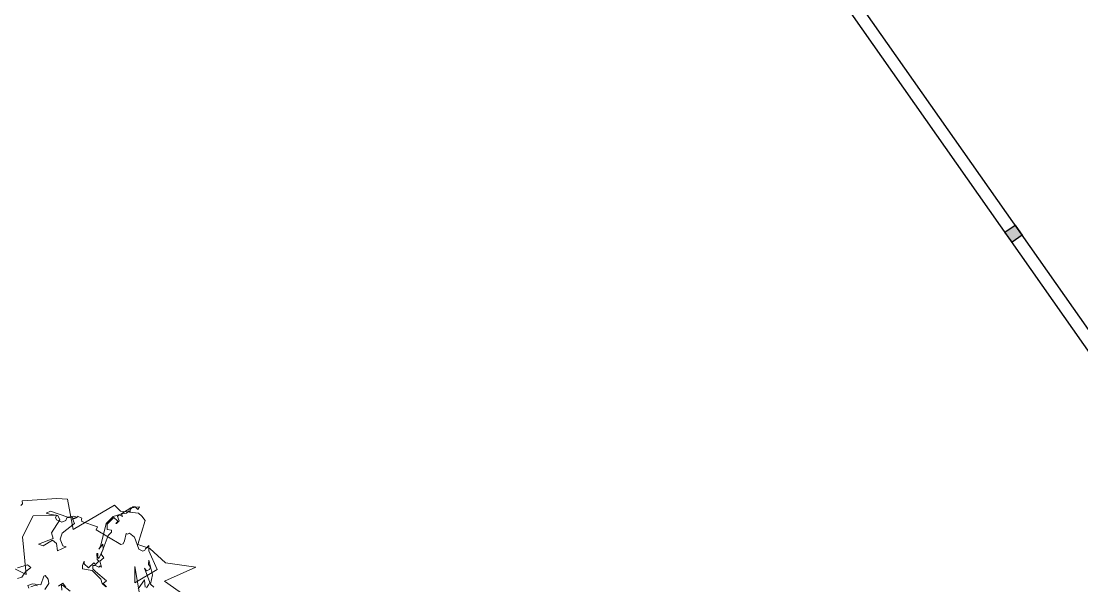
# Model space of a CAD drawing. Header units: metres. Extents: x -71 to 881, y -503 to 661.
# Drawn here: x 158.37 to 171.19, y 478.14 to 484.95 of the extents above; entities that cross this region are included whole.
import ezdxf

# ---------------------------------------------------------------- set-up
doc = ezdxf.new("R2010")
doc.units = ezdxf.units.M
doc.layers.add('02. Paredes', color=6, linetype='Continuous', lineweight=30)
doc.layers.add('Parede', color=6, linetype='Continuous', lineweight=30)
doc.layers.add('ARBRE', color=100, linetype='Continuous', lineweight=13, true_color=0x00ff3f)

# ---------------------------------------------------------------- blocks, each defined once
blk = doc.blocks.new('WMF2', base_point=(0, 0.01))
at = {"color": 251, "lineweight": 0, "true_color": 0x636466}
for points in [[(112.93, -205.76), (117.77, -214.23), (115.81, -208.91), (110.13, -215.92), (115.04, -221.02), (115.66, -222.79), (116.35, -221.31), (116.39, -220.76), (116.99, -220.25), (118.51, -220.38), (121.42, -223.82), (123.45, -224.55), (124.06, -224.04), (124.6, -224.1), (124.28, -221.43), (124.37, -220.32), (124.97, -219.82), (134.84, -221.76), (134.73, -222.86), (140.59, -222.8), (140.98, -223.38), (140.96, -223.82), (142.59, -223.95), (142.62, -223.52), (143.7, -222.51), (144.2, -223.11), (145.93, -222.16), (146.02, -221.17), (147.09, -220.14), (149.19, -220.32), (149.69, -220.93), (149.6, -221.91), (157.24, -218.9), (158.3, -210.64), (152.62, -198.66), (162.76, -199.86)], [(162.25, -221.47), (162.55, -220.76)], [(97.85, -210.62), (106.23, -212.96), (97.57, -221.28), (108.11, -219.06), (114.95, -222), (119.42, -221.88), (119.84, -230.55), (121.43, -231.58), (122.86, -232.19), (129.04, -230.77), (131.8, -232.03), (142.53, -219.05), (147.98, -228.38), (151.61, -227.39), (162.65, -222.48), (162.25, -221.47), (162.25, -221.47)], [(110.5, -210.3), (109.11, -209.66)], [(114, -207.32), (112.98, -210.96), (111.87, -208.65)], [(111.36, -208.61), (111.05, -209.82), (110.92, -210.8), (114.34, -214.81), (113.44, -214.21), (112.61, -214.93), (112.58, -215.91), (113.47, -216.49), (113.87, -217.98), (110.96, -213.56), (110.5, -210.3), (110.5, -210.3)], [(147.57, -196.24), (148.3, -196.27), (149.64, -195.16)], [(140.55, -198.74), (139.52, -200.23), (138.03, -199.22)], [(136.11, -198.49), (139.38, -199.5), (139.74, -199.42), (139.04, -197.73)], [(156.26, -199.9), (153.31, -201.99), (151.94, -201.5), (153.21, -199.48), (153.79, -197.33), (154.96, -196.37)], [(150.11, -194.49), (150.75, -195.26), (149.38, -196.4), (146.61, -197.04), (146.66, -200.28), (146.27, -200.62), (144.88, -199.79), (144.11, -198.43), (144.72, -195.93)], [(128.63, -229.85), (130.85, -228.1), (132.31, -224.99), (131.45, -216.73), (131.71, -215.63), (130.94, -217.85), (130.31, -216.16), (130.6, -212.58), (131.48, -213.21), (131.19, -213.31), (131.49, -214.13), (131.79, -214.02), (131.07, -212.08), (130.28, -211.7), (130.98, -210.18), (131.77, -210.56), (132.87, -208.24), (134.78, -209.13), (135.09, -209.95), (135.09, -208.36), (134.68, -207.25), (131.36, -207.8), (127.52, -206.02), (126.48, -204.8), (124.97, -204.1)], [(124.67, -204.21), (126.19, -204.91), (125.4, -206.21), (130.16, -207.96), (131.33, -208.46), (131.74, -209.57), (130.87, -209.89), (129.57, -209.78), (129.36, -210.13), (129.07, -210.23), (128.75, -210.08), (129.97, -211.82), (128.98, -213.46), (130.3, -214.3), (130.27, -221.28), (129.57, -222.8), (129.78, -223.38), (131.29, -223.17), (131.93, -224.86), (130.51, -227.9), (128.94, -227.21), (128.82, -226.92), (129.2, -226.13), (128.91, -226.23), (128.41, -227.4), (129.45, -228.63), (129.11, -229.36), (127.81, -229.23), (128.24, -229.68), (128.34, -229.97), (126.82, -230.86), (126.44, -231.65), (126.15, -231.77), (125.75, -231.58), (126.06, -232.39), (125.56, -233.58), (124.75, -233.87), (123.53, -233.31), (123.33, -234.38), (126.03, -233.07), (128.63, -229.85), (128.63, -229.85)], [(147.98, -213.1), (150.4, -210.17), (152.11, -210.17), (147.98, -213.72), (149.19, -215.41), (147.98, -220.65), (149.19, -221.87), (152.11, -221.27), (153.32, -221.27), (152.11, -222.48), (145.66, -222.48), (143.95, -223.57), (142.74, -223.57), (143.95, -222.48), (142.74, -221.27), (145.66, -216.64), (145.66, -214.32), (143.95, -212.49), (142.74, -212.49), (145.04, -210.17), (146.26, -212.49), (147.98, -213.1), (147.98, -213.1)]]:
    blk.add_lwpolyline(points, dxfattribs=at)
blk = doc.blocks.new('pilar')
h = blk.add_hatch(color=6)
h.dxf.hatch_style = 1
h.paths.add_polyline_path([(581.948, 175.423), (582.098, 175.423), (582.098, 175.573), (581.948, 175.573)])
at = {"layer": 'Parede'}
blk.add_lwpolyline([(581.948, 175.423), (582.098, 175.423), (582.098, 175.573), (581.948, 175.573)], close=True, dxfattribs=at)

msp = doc.modelspace()

# ---------------------------------------------------------------- linework, layer by layer
at = {"layer": '02. Paredes'}
for p, q in [((174.721, 476.056), (164.6, 490.468)), ((174.845, 476.14), (164.723, 490.555))]:
    msp.add_line(p, q, dxfattribs=at)

# ---------------------------------------------------------------- block references
at = {"xscale": -1, "rotation": 215.0778726686951}
msp.add_blockref('pilar', (-406.803, 291.529), dxfattribs=at)
msp.add_blockref('pilar', (-406.803, 291.529), dxfattribs=at)
at = {"layer": 'ARBRE', "color": 251, "lineweight": 5, "true_color": 0x636466, "xscale": 0.03451886634015593, "yscale": 0.03451886634015593, "zscale": 0.03451886634015593, "rotation": 160.1685466476646}
msp.add_blockref('WMF2', (161.063, 470.032), dxfattribs=at)

doc.saveas('drawing.dxf')
